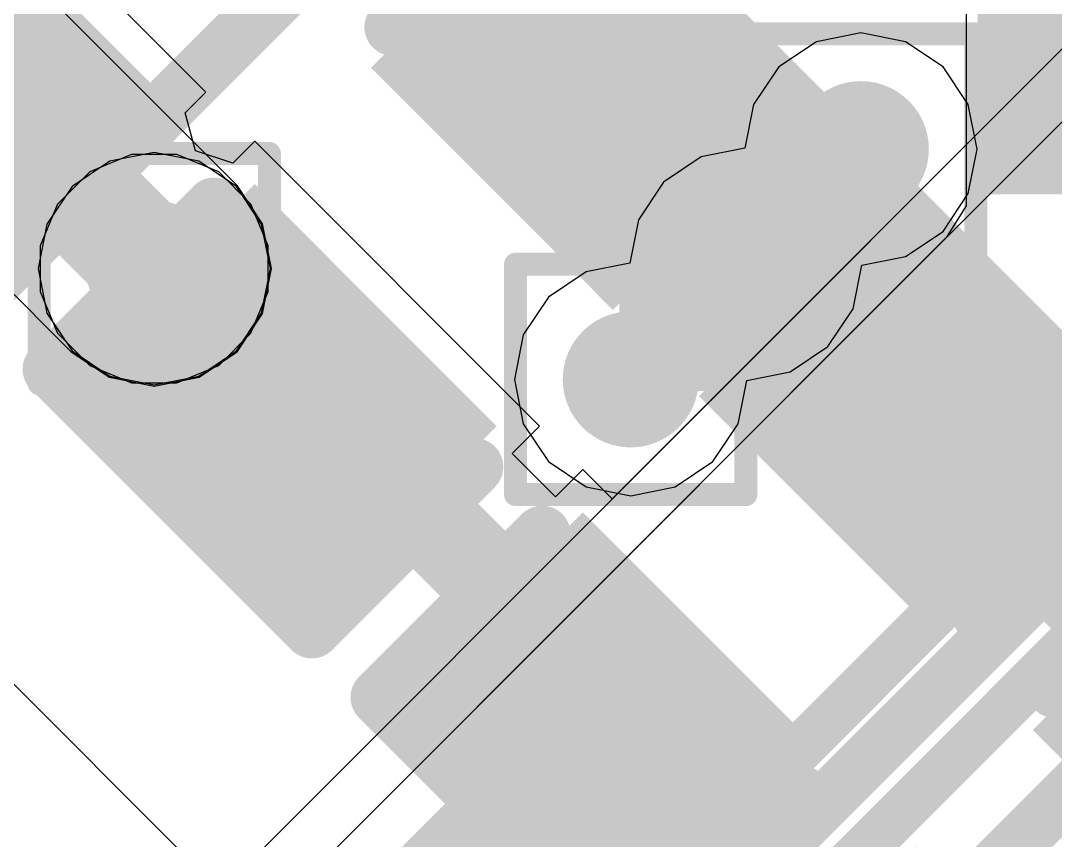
# Model space of a CAD drawing. Header units: inches. Extents: x -6 to 284, y -12 to 154.
# Drawn here: x 59.346 to 61.629, y 15.456 to 17.264 of the extents above; entities that cross this region are included whole.
import ezdxf

# ---------------------------------------------------------------- set-up
doc = ezdxf.new("R2010")
doc.units = ezdxf.units.IN
for name, color, linetype in [('Bottom Layer', 5, 'Continuous'), ('Bottom Overlay', 54, 'Continuous'), ('Bottom Paste', 16, 'Continuous'), ('Bottom Solder', 6, 'Continuous'), ('Drill Drawing', 1, 'Continuous'), ('GND-1', 16, 'Continuous'), ('GND-2', 90, 'Continuous'), ('GND-3', 216, 'Continuous'), ('GND-4', 54, 'Continuous'), ('PWR-1', 156, 'Continuous'), ('PWR-2', 130, 'Continuous'), ('Signal L1', 76, 'Continuous'), ('Signal L2', 6, 'Continuous'), ('Top Layer', 1, 'Continuous'), ('Top Paste', 8, 'Continuous'), ('Top Solder', 216, 'Continuous'), ('Via Holes', 16, 'Continuous')]:
    doc.layers.add(name, color=color, linetype=linetype)

# ---------------------------------------------------------------- blocks, each defined once
blk = doc.blocks.new('R___0402_B_109')
at = {"layer": 'Bottom Layer'}
for points in [[(-0.2413, 0.3175), (-0.2413, -0.3175), (-0.6985, -0.3175), (-0.6985, 0.3175)], [(0.6985, 0.3175), (0.6985, -0.3175), (0.2413, -0.3175), (0.2413, 0.3175)]]:
    blk.add_hatch(color=5, dxfattribs=at).paths.add_polyline_path(points)
at = {"layer": 'Bottom Paste'}
for points in [[(-0.2413, 0.3175), (-0.2413, -0.3175), (-0.6985, -0.3175), (-0.6985, 0.3175)], [(0.6985, 0.3175), (0.6985, -0.3175), (0.2413, -0.3175), (0.2413, 0.3175)]]:
    blk.add_hatch(color=16, dxfattribs=at).paths.add_polyline_path(points)
at = {"layer": 'Bottom Solder'}
for points in [[(-0.1863, 0.3725), (-0.1863, -0.3725), (-0.7535, -0.3725), (-0.7535, 0.3725)], [(0.7535, 0.3725), (0.7535, -0.3725), (0.1863, -0.3725), (0.1863, 0.3725)]]:
    blk.add_hatch(color=6, dxfattribs=at).paths.add_polyline_path(points)
at = {"layer": 'Bottom Overlay'}
for points in [[(-0.7874, 0.4064, 0.127, 0.127, 0), (0.7874, 0.4064, 0.127, 0.127, 0)], [(-0.7874, 0.4064, 0.127, 0.127, 0), (-0.7874, -0.4064, 0.127, 0.127, 0)], [(0.7874, 0.4064, 0.127, 0.127, 0), (0.7874, -0.4064, 0.127, 0.127, 0)], [(-0.8128, 0.4318, 0.00323, 0.00323, 0), (0.8128, 0.4318, 0.00323, 0.00323, 0)], [(-0.7874, -0.4064, 0.127, 0.127, 0), (0.7874, -0.4064, 0.127, 0.127, 0)]]:
    blk.add_lwpolyline(points, format="xyseb", dxfattribs=at)
for points in [[(-0.8192, 0.4064, 0.0635, 0.0635, 1), (-0.7557, 0.4064, 0.0635, 0.0635, 1)], [(-0.8192, 0.4064, 0.0635, 0.0635, 1), (-0.7557, 0.4064, 0.0635, 0.0635, 1)], [(0.7556, 0.4064, 0.0635, 0.0635, 1), (0.8191, 0.4064, 0.0635, 0.0635, 1)], [(0.7556, 0.4064, 0.0635, 0.0635, 1), (0.8191, 0.4064, 0.0635, 0.0635, 1)], [(-0.8136, 0.4318, 0.00161, 0.00161, 1), (-0.812, 0.4318, 0.00161, 0.00161, 1)], [(0.812, 0.4318, 0.00161, 0.00161, 1), (0.8136, 0.4318, 0.00161, 0.00161, 1)], [(-0.8191, -0.4064, 0.0635, 0.0635, 1), (-0.7556, -0.4064, 0.0635, 0.0635, 1)], [(-0.8191, -0.4064, 0.0635, 0.0635, 1), (-0.7556, -0.4064, 0.0635, 0.0635, 1)], [(0.7556, -0.4064, 0.0635, 0.0635, 1), (0.8191, -0.4064, 0.0635, 0.0635, 1)], [(0.7556, -0.4064, 0.0635, 0.0635, 1), (0.8191, -0.4064, 0.0635, 0.0635, 1)]]:
    blk.add_lwpolyline(points, format="xyseb", close=True, dxfattribs=at)
blk = doc.blocks.new('R___0402_B_110')
at = {"layer": 'Bottom Layer'}
for points in [[(-0.2413, 0.3175), (-0.2413, -0.3175), (-0.6985, -0.3175), (-0.6985, 0.3175)], [(0.6985, 0.3175), (0.6985, -0.3175), (0.2413, -0.3175), (0.2413, 0.3175)]]:
    blk.add_hatch(color=5, dxfattribs=at).paths.add_polyline_path(points)
at = {"layer": 'Bottom Paste'}
for points in [[(-0.2413, 0.3175), (-0.2413, -0.3175), (-0.6985, -0.3175), (-0.6985, 0.3175)], [(0.6985, 0.3175), (0.6985, -0.3175), (0.2413, -0.3175), (0.2413, 0.3175)]]:
    blk.add_hatch(color=16, dxfattribs=at).paths.add_polyline_path(points)
at = {"layer": 'Bottom Solder'}
for points in [[(-0.1863, 0.3725), (-0.1863, -0.3725), (-0.7535, -0.3725), (-0.7535, 0.3725)], [(0.7535, 0.3725), (0.7535, -0.3725), (0.1863, -0.3725), (0.1863, 0.3725)]]:
    blk.add_hatch(color=6, dxfattribs=at).paths.add_polyline_path(points)
at = {"layer": 'Bottom Overlay'}
for points in [[(0.7874, 0.4064, 0.127, 0.127, 0), (-0.7874, 0.4064, 0.127, 0.127, 0)], [(-0.7874, -0.4064, 0.127, 0.127, 0), (-0.7874, 0.4064, 0.127, 0.127, 0)], [(0.7874, -0.4064, 0.127, 0.127, 0), (0.7874, 0.4064, 0.127, 0.127, 0)], [(0.8128, 0.4318, 0.00323, 0.00323, 0), (-0.8128, 0.4318, 0.00323, 0.00323, 0)], [(0.7874, -0.4064, 0.127, 0.127, 0), (-0.7874, -0.4064, 0.127, 0.127, 0)]]:
    blk.add_lwpolyline(points, format="xyseb", dxfattribs=at)
for points in [[(-0.8191, 0.4064, 0.0635, 0.0635, 1), (-0.7556, 0.4064, 0.0635, 0.0635, 1)], [(-0.8191, 0.4064, 0.0635, 0.0635, 1), (-0.7556, 0.4064, 0.0635, 0.0635, 1)], [(0.7556, 0.4064, 0.0635, 0.0635, 1), (0.8191, 0.4064, 0.0635, 0.0635, 1)], [(0.7556, 0.4064, 0.0635, 0.0635, 1), (0.8191, 0.4064, 0.0635, 0.0635, 1)], [(-0.8136, 0.4318, 0.00161, 0.00161, 1), (-0.812, 0.4318, 0.00161, 0.00161, 1)], [(0.812, 0.4318, 0.00161, 0.00161, 1), (0.8136, 0.4318, 0.00161, 0.00161, 1)], [(-0.8191, -0.4064, 0.0635, 0.0635, 1), (-0.7556, -0.4064, 0.0635, 0.0635, 1)], [(-0.8191, -0.4064, 0.0635, 0.0635, 1), (-0.7556, -0.4064, 0.0635, 0.0635, 1)], [(0.7556, -0.4064, 0.0635, 0.0635, 1), (0.8191, -0.4064, 0.0635, 0.0635, 1)], [(0.7556, -0.4064, 0.0635, 0.0635, 1), (0.8191, -0.4064, 0.0635, 0.0635, 1)]]:
    blk.add_lwpolyline(points, format="xyseb", close=True, dxfattribs=at)
blk = doc.blocks.new('C___0402_B_111')
at = {"layer": 'Bottom Layer'}
for points in [[(-0.2413, 0.3175), (-0.2413, -0.3175), (-0.6985, -0.3175), (-0.6985, 0.3175)], [(0.6985, 0.3175), (0.6985, -0.3175), (0.2413, -0.3175), (0.2413, 0.3175)]]:
    blk.add_hatch(color=5, dxfattribs=at).paths.add_polyline_path(points)
at = {"layer": 'Bottom Paste'}
for points in [[(-0.2413, 0.3175), (-0.2413, -0.3175), (-0.6985, -0.3175), (-0.6985, 0.3175)], [(0.6985, 0.3175), (0.6985, -0.3175), (0.2413, -0.3175), (0.2413, 0.3175)]]:
    blk.add_hatch(color=16, dxfattribs=at).paths.add_polyline_path(points)
at = {"layer": 'Bottom Solder'}
for points in [[(-0.1813, 0.3775), (-0.1813, -0.3775), (-0.7585, -0.3775), (-0.7585, 0.3775)], [(0.7585, 0.3775), (0.7585, -0.3775), (0.1813, -0.3775), (0.1813, 0.3775)]]:
    blk.add_hatch(color=6, dxfattribs=at).paths.add_polyline_path(points)
at = {"layer": 'Bottom Overlay'}
for points in [[(-0.7874, -0.4064, 0.127, 0.127, 0), (-0.7874, 0.4064, 0.127, 0.127, 0)], [(-0.2794, 0.4064, 0.127, 0.127, 0), (-0.7874, 0.4064, 0.127, 0.127, 0)], [(0.7874, 0.4064, 0.127, 0.127, 0), (0.2794, 0.4064, 0.127, 0.127, 0)], [(0.7874, -0.4064, 0.127, 0.127, 0), (0.7874, 0.4064, 0.127, 0.127, 0)], [(-0.2794, -0.4064, 0.127, 0.127, 0), (-0.7874, -0.4064, 0.127, 0.127, 0)], [(0.7874, -0.4064, 0.127, 0.127, 0), (0.2794, -0.4064, 0.127, 0.127, 0)]]:
    blk.add_lwpolyline(points, format="xyseb", dxfattribs=at)
for points in [[(-0.8191, 0.4064, 0.0635, 0.0635, 1), (-0.7556, 0.4064, 0.0635, 0.0635, 1)], [(-0.8191, 0.4064, 0.0635, 0.0635, 1), (-0.7556, 0.4064, 0.0635, 0.0635, 1)], [(-0.3111, 0.4064, 0.0635, 0.0635, 1), (-0.2477, 0.4064, 0.0635, 0.0635, 1)], [(0.2477, 0.4064, 0.0635, 0.0635, 1), (0.3111, 0.4064, 0.0635, 0.0635, 1)], [(0.7556, 0.4064, 0.0635, 0.0635, 1), (0.8191, 0.4064, 0.0635, 0.0635, 1)], [(0.7556, 0.4064, 0.0635, 0.0635, 1), (0.8191, 0.4064, 0.0635, 0.0635, 1)], [(-0.8191, -0.4064, 0.0635, 0.0635, 1), (-0.7556, -0.4064, 0.0635, 0.0635, 1)], [(-0.8191, -0.4064, 0.0635, 0.0635, 1), (-0.7556, -0.4064, 0.0635, 0.0635, 1)], [(-0.3111, -0.4064, 0.0635, 0.0635, 1), (-0.2477, -0.4064, 0.0635, 0.0635, 1)], [(0.2477, -0.4064, 0.0635, 0.0635, 1), (0.3111, -0.4064, 0.0635, 0.0635, 1)], [(0.7556, -0.4064, 0.0635, 0.0635, 1), (0.8191, -0.4064, 0.0635, 0.0635, 1)], [(0.7556, -0.4064, 0.0635, 0.0635, 1), (0.8191, -0.4064, 0.0635, 0.0635, 1)]]:
    blk.add_lwpolyline(points, format="xyseb", close=True, dxfattribs=at)
blk = doc.blocks.new('C___0402_B_112')
at = {"layer": 'Bottom Layer'}
for points in [[(-0.2413, 0.3175), (-0.2413, -0.3175), (-0.6985, -0.3175), (-0.6985, 0.3175)], [(0.6985, 0.3175), (0.6985, -0.3175), (0.2413, -0.3175), (0.2413, 0.3175)]]:
    blk.add_hatch(color=5, dxfattribs=at).paths.add_polyline_path(points)
at = {"layer": 'Bottom Paste'}
for points in [[(-0.2413, 0.3175), (-0.2413, -0.3175), (-0.6985, -0.3175), (-0.6985, 0.3175)], [(0.6985, 0.3175), (0.6985, -0.3175), (0.2413, -0.3175), (0.2413, 0.3175)]]:
    blk.add_hatch(color=16, dxfattribs=at).paths.add_polyline_path(points)
at = {"layer": 'Bottom Solder'}
for points in [[(-0.1813, 0.3775), (-0.1813, -0.3775), (-0.7585, -0.3775), (-0.7585, 0.3775)], [(0.7585, 0.3775), (0.7585, -0.3775), (0.1813, -0.3775), (0.1813, 0.3775)]]:
    blk.add_hatch(color=6, dxfattribs=at).paths.add_polyline_path(points)
at = {"layer": 'Bottom Overlay'}
for points in [[(-0.7874, -0.4064, 0.127, 0.127, 0), (-0.7874, 0.4064, 0.127, 0.127, 0)], [(-0.2794, 0.4064, 0.127, 0.127, 0), (-0.7874, 0.4064, 0.127, 0.127, 0)], [(0.7874, 0.4064, 0.127, 0.127, 0), (0.2794, 0.4064, 0.127, 0.127, 0)], [(0.7874, -0.4064, 0.127, 0.127, 0), (0.7874, 0.4064, 0.127, 0.127, 0)], [(-0.2794, -0.4064, 0.127, 0.127, 0), (-0.7874, -0.4064, 0.127, 0.127, 0)], [(0.7874, -0.4064, 0.127, 0.127, 0), (0.2794, -0.4064, 0.127, 0.127, 0)]]:
    blk.add_lwpolyline(points, format="xyseb", dxfattribs=at)
for points in [[(-0.8191, 0.4064, 0.0635, 0.0635, 1), (-0.7556, 0.4064, 0.0635, 0.0635, 1)], [(-0.8191, 0.4064, 0.0635, 0.0635, 1), (-0.7556, 0.4064, 0.0635, 0.0635, 1)], [(-0.3111, 0.4064, 0.0635, 0.0635, 1), (-0.2477, 0.4064, 0.0635, 0.0635, 1)], [(0.2477, 0.4064, 0.0635, 0.0635, 1), (0.3111, 0.4064, 0.0635, 0.0635, 1)], [(0.7556, 0.4064, 0.0635, 0.0635, 1), (0.8191, 0.4064, 0.0635, 0.0635, 1)], [(0.7556, 0.4064, 0.0635, 0.0635, 1), (0.8191, 0.4064, 0.0635, 0.0635, 1)], [(-0.8191, -0.4064, 0.0635, 0.0635, 1), (-0.7556, -0.4064, 0.0635, 0.0635, 1)], [(-0.8191, -0.4064, 0.0635, 0.0635, 1), (-0.7556, -0.4064, 0.0635, 0.0635, 1)], [(-0.3111, -0.4064, 0.0635, 0.0635, 1), (-0.2477, -0.4064, 0.0635, 0.0635, 1)], [(0.2477, -0.4064, 0.0635, 0.0635, 1), (0.3111, -0.4064, 0.0635, 0.0635, 1)], [(0.7556, -0.4064, 0.0635, 0.0635, 1), (0.8191, -0.4064, 0.0635, 0.0635, 1)], [(0.7556, -0.4064, 0.0635, 0.0635, 1), (0.8191, -0.4064, 0.0635, 0.0635, 1)]]:
    blk.add_lwpolyline(points, format="xyseb", close=True, dxfattribs=at)
blk = doc.blocks.new('C___0402_B_113')
at = {"layer": 'Bottom Layer'}
for points in [[(-0.2413, 0.3175), (-0.2413, -0.3175), (-0.6985, -0.3175), (-0.6985, 0.3175)], [(0.6985, 0.3175), (0.6985, -0.3175), (0.2413, -0.3175), (0.2413, 0.3175)]]:
    blk.add_hatch(color=5, dxfattribs=at).paths.add_polyline_path(points)
at = {"layer": 'Bottom Paste'}
for points in [[(-0.2413, 0.3175), (-0.2413, -0.3175), (-0.6985, -0.3175), (-0.6985, 0.3175)], [(0.6985, 0.3175), (0.6985, -0.3175), (0.2413, -0.3175), (0.2413, 0.3175)]]:
    blk.add_hatch(color=16, dxfattribs=at).paths.add_polyline_path(points)
at = {"layer": 'Bottom Solder'}
for points in [[(-0.1813, 0.3775), (-0.1813, -0.3775), (-0.7585, -0.3775), (-0.7585, 0.3775)], [(0.7585, 0.3775), (0.7585, -0.3775), (0.1813, -0.3775), (0.1813, 0.3775)]]:
    blk.add_hatch(color=6, dxfattribs=at).paths.add_polyline_path(points)
at = {"layer": 'Bottom Overlay'}
for points in [[(-0.7874, -0.4064, 0.127, 0.127, 0), (-0.7874, 0.4064, 0.127, 0.127, 0)], [(-0.2794, 0.4064, 0.127, 0.127, 0), (-0.7874, 0.4064, 0.127, 0.127, 0)], [(0.7874, 0.4064, 0.127, 0.127, 0), (0.2794, 0.4064, 0.127, 0.127, 0)], [(0.7874, -0.4064, 0.127, 0.127, 0), (0.7874, 0.4064, 0.127, 0.127, 0)], [(-0.2794, -0.4064, 0.127, 0.127, 0), (-0.7874, -0.4064, 0.127, 0.127, 0)], [(0.7874, -0.4064, 0.127, 0.127, 0), (0.2794, -0.4064, 0.127, 0.127, 0)]]:
    blk.add_lwpolyline(points, format="xyseb", dxfattribs=at)
for points in [[(-0.8191, 0.4064, 0.0635, 0.0635, 1), (-0.7556, 0.4064, 0.0635, 0.0635, 1)], [(-0.8191, 0.4064, 0.0635, 0.0635, 1), (-0.7556, 0.4064, 0.0635, 0.0635, 1)], [(-0.3111, 0.4064, 0.0635, 0.0635, 1), (-0.2477, 0.4064, 0.0635, 0.0635, 1)], [(0.2477, 0.4064, 0.0635, 0.0635, 1), (0.3111, 0.4064, 0.0635, 0.0635, 1)], [(0.7556, 0.4064, 0.0635, 0.0635, 1), (0.8191, 0.4064, 0.0635, 0.0635, 1)], [(0.7556, 0.4064, 0.0635, 0.0635, 1), (0.8191, 0.4064, 0.0635, 0.0635, 1)], [(-0.8191, -0.4064, 0.0635, 0.0635, 1), (-0.7556, -0.4064, 0.0635, 0.0635, 1)], [(-0.8191, -0.4064, 0.0635, 0.0635, 1), (-0.7556, -0.4064, 0.0635, 0.0635, 1)], [(-0.3111, -0.4064, 0.0635, 0.0635, 1), (-0.2477, -0.4064, 0.0635, 0.0635, 1)], [(0.2477, -0.4064, 0.0635, 0.0635, 1), (0.3111, -0.4064, 0.0635, 0.0635, 1)], [(0.7556, -0.4064, 0.0635, 0.0635, 1), (0.8191, -0.4064, 0.0635, 0.0635, 1)], [(0.7556, -0.4064, 0.0635, 0.0635, 1), (0.8191, -0.4064, 0.0635, 0.0635, 1)]]:
    blk.add_lwpolyline(points, format="xyseb", close=True, dxfattribs=at)
blk = doc.blocks.new('EVQPUA02K_133')
at = {"layer": 'Top Layer'}
blk.add_hatch(color=1, dxfattribs=at).paths.add_polyline_path([(-1.8, -1.4), (-3.6, -1.4), (-3.6, -0.4001), (-1.8, -0.4001)])
at = {"layer": 'Top Paste'}
blk.add_hatch(color=8, dxfattribs=at).paths.add_polyline_path([(-1.8, -1.4), (-3.6, -1.4), (-3.6, -0.4001), (-1.8, -0.4001)])
at = {"layer": 'Top Solder'}
blk.add_hatch(color=216, dxfattribs=at).paths.add_polyline_path([(-1.6984, -1.5016), (-3.7016, -1.5016), (-3.7016, -0.2985), (-1.6984, -0.2985)])

msp = doc.modelspace()

# ---------------------------------------------------------------- hatches: boundary and pattern name
at = {"layer": 'Bottom Layer'}
h = msp.add_hatch(color=5, dxfattribs=at)
edge = h.paths.add_edge_path()
edge.add_arc((61.2003, 16.9806), 0.15, 0, 360)
h = msp.add_hatch(color=5, dxfattribs=at)
edge = h.paths.add_edge_path()
edge.add_arc((60.9463, 16.7266), 0.15, 0, 360)
h = msp.add_hatch(color=5, dxfattribs=at)
edge = h.paths.add_edge_path()
edge.add_arc((59.6408, 16.7169), 0.15, 0, 360)
h = msp.add_hatch(color=5, dxfattribs=at)
edge = h.paths.add_edge_path()
edge.add_arc((60.6923, 16.4726), 0.15, 0, 360)
at = {"layer": 'GND-1'}
h = msp.add_hatch(color=16, dxfattribs=at)
edge = h.paths.add_edge_path()
edge.add_arc((61.2003, 16.9806), 0.15, 0, 360)
h = msp.add_hatch(color=16, dxfattribs=at)
edge = h.paths.add_edge_path()
edge.add_arc((60.9463, 16.7266), 0.15, 0, 360)
h = msp.add_hatch(color=16, dxfattribs=at)
edge = h.paths.add_edge_path()
edge.add_arc((59.6408, 16.7169), 0.15, 0, 360)
h = msp.add_hatch(color=16, dxfattribs=at)
edge = h.paths.add_edge_path()
edge.add_arc((60.6923, 16.4726), 0.15, 0, 360)
at = {"layer": 'GND-2'}
h = msp.add_hatch(color=90, dxfattribs=at)
edge = h.paths.add_edge_path()
edge.add_arc((61.2003, 16.9806), 0.15, 0, 360)
h = msp.add_hatch(color=90, dxfattribs=at)
edge = h.paths.add_edge_path()
edge.add_arc((60.9463, 16.7266), 0.15, 0, 360)
h = msp.add_hatch(color=90, dxfattribs=at)
edge = h.paths.add_edge_path()
edge.add_arc((59.6408, 16.7169), 0.15, 0, 360)
h = msp.add_hatch(color=90, dxfattribs=at)
edge = h.paths.add_edge_path()
edge.add_arc((60.6923, 16.4726), 0.15, 0, 360)
at = {"layer": 'GND-3'}
h = msp.add_hatch(color=216, dxfattribs=at)
edge = h.paths.add_edge_path()
edge.add_arc((61.2003, 16.9806), 0.15, 0, 360)
h = msp.add_hatch(color=216, dxfattribs=at)
edge = h.paths.add_edge_path()
edge.add_arc((60.9463, 16.7266), 0.15, 0, 360)
h = msp.add_hatch(color=216, dxfattribs=at)
edge = h.paths.add_edge_path()
edge.add_arc((59.6408, 16.7169), 0.15, 0, 360)
h = msp.add_hatch(color=216, dxfattribs=at)
edge = h.paths.add_edge_path()
edge.add_arc((60.6923, 16.4726), 0.15, 0, 360)
at = {"layer": 'GND-4'}
h = msp.add_hatch(color=54, dxfattribs=at)
edge = h.paths.add_edge_path()
edge.add_arc((61.2003, 16.9806), 0.15, 0, 360)
h = msp.add_hatch(color=54, dxfattribs=at)
edge = h.paths.add_edge_path()
edge.add_arc((60.9463, 16.7266), 0.15, 0, 360)
h = msp.add_hatch(color=54, dxfattribs=at)
edge = h.paths.add_edge_path()
edge.add_arc((59.6408, 16.7169), 0.15, 0, 360)
h = msp.add_hatch(color=54, dxfattribs=at)
edge = h.paths.add_edge_path()
edge.add_arc((60.6923, 16.4726), 0.15, 0, 360)
at = {"layer": 'PWR-1'}
h = msp.add_hatch(color=156, dxfattribs=at)
edge = h.paths.add_edge_path()
edge.add_arc((61.2003, 16.9806), 0.15, 0, 360)
h = msp.add_hatch(color=156, dxfattribs=at)
edge = h.paths.add_edge_path()
edge.add_arc((60.9463, 16.7266), 0.15, 0, 360)
h = msp.add_hatch(color=156, dxfattribs=at)
edge = h.paths.add_edge_path()
edge.add_arc((59.6408, 16.7169), 0.15, 0, 360)
h = msp.add_hatch(color=156, dxfattribs=at)
edge = h.paths.add_edge_path()
edge.add_arc((60.6923, 16.4726), 0.15, 0, 360)
at = {"layer": 'PWR-2'}
h = msp.add_hatch(color=130, dxfattribs=at)
edge = h.paths.add_edge_path()
edge.add_arc((61.2003, 16.9806), 0.15, 0, 360)
h = msp.add_hatch(color=130, dxfattribs=at)
edge = h.paths.add_edge_path()
edge.add_arc((60.9463, 16.7266), 0.15, 0, 360)
h = msp.add_hatch(color=130, dxfattribs=at)
edge = h.paths.add_edge_path()
edge.add_arc((59.6408, 16.7169), 0.15, 0, 360)
h = msp.add_hatch(color=130, dxfattribs=at)
edge = h.paths.add_edge_path()
edge.add_arc((60.6923, 16.4726), 0.15, 0, 360)
at = {"layer": 'Signal L1'}
h = msp.add_hatch(color=76, dxfattribs=at)
edge = h.paths.add_edge_path()
edge.add_arc((61.2003, 16.9806), 0.15, 0, 360)
h = msp.add_hatch(color=76, dxfattribs=at)
edge = h.paths.add_edge_path()
edge.add_arc((60.9463, 16.7266), 0.15, 0, 360)
h = msp.add_hatch(color=76, dxfattribs=at)
edge = h.paths.add_edge_path()
edge.add_arc((59.6408, 16.7169), 0.15, 0, 360)
h = msp.add_hatch(color=76, dxfattribs=at)
edge = h.paths.add_edge_path()
edge.add_arc((60.6923, 16.4726), 0.15, 0, 360)
at = {"layer": 'Signal L2'}
h = msp.add_hatch(color=6, dxfattribs=at)
edge = h.paths.add_edge_path()
edge.add_arc((61.2003, 16.9806), 0.15, 0, 360)
h = msp.add_hatch(color=6, dxfattribs=at)
edge = h.paths.add_edge_path()
edge.add_arc((60.9463, 16.7266), 0.15, 0, 360)
h = msp.add_hatch(color=6, dxfattribs=at)
edge = h.paths.add_edge_path()
edge.add_arc((59.6408, 16.7169), 0.15, 0, 360)
h = msp.add_hatch(color=6, dxfattribs=at)
edge = h.paths.add_edge_path()
edge.add_arc((60.6923, 16.4726), 0.15, 0, 360)
at = {"layer": 'Top Layer'}
h = msp.add_hatch(color=1, dxfattribs=at)
edge = h.paths.add_edge_path()
edge.add_arc((61.2003, 16.9806), 0.15, 0, 360)
h = msp.add_hatch(color=1, dxfattribs=at)
edge = h.paths.add_edge_path()
edge.add_arc((60.9463, 16.7266), 0.15, 0, 360)
h = msp.add_hatch(color=1, dxfattribs=at)
edge = h.paths.add_edge_path()
edge.add_arc((59.6408, 16.7169), 0.15, 0, 360)
h = msp.add_hatch(color=1, dxfattribs=at)
edge = h.paths.add_edge_path()
edge.add_arc((60.6923, 16.4726), 0.15, 0, 360)
at = {"layer": 'Via Holes'}
h = msp.add_hatch(color=7, dxfattribs=at)
edge = h.paths.add_edge_path()
edge.add_arc((61.2003, 16.9806), 0.075, 0, 360)
h = msp.add_hatch(color=7, dxfattribs=at)
edge = h.paths.add_edge_path()
edge.add_arc((59.6408, 16.7169), 0.075, 0, 360)
h = msp.add_hatch(color=7, dxfattribs=at)
edge = h.paths.add_edge_path()
edge.add_arc((60.9463, 16.7266), 0.075, 0, 360)
h = msp.add_hatch(color=7, dxfattribs=at)
edge = h.paths.add_edge_path()
edge.add_arc((60.6923, 16.4726), 0.075, 0, 360)

# ---------------------------------------------------------------- linework, layer by layer
at = {"layer": 'Bottom Layer'}
for p, q in [((62.2973, 17.8546), (58.7713, 14.3287)), ((62.2973, 17.8546), (60.6517, 16.209)), ((59.7548, 17.1061), (59.1262, 17.7347)), ((59.7093, 17.0606), (59.7548, 17.1061)), ((59.7317, 16.9765), (59.7093, 17.0606)), ((59.8627, 16.9982), (59.8143, 16.9498)), ((60.4913, 16.3696), (59.8627, 16.9982)), ((59.8143, 16.9498), (59.7317, 16.9765)), ((60.4309, 16.3091), (60.4913, 16.3696)), ((60.5261, 16.2139), (60.4309, 16.3091)), ((60.5864, 16.2742), (60.5261, 16.2139)), ((60.6517, 16.209), (60.5864, 16.2742))]:
    msp.add_line(p, q, dxfattribs=at)
for points in [[(60.6021, 17.0707, 0.2032, 0.2032, 0), (60.9463, 16.7266, 0.2032, 0.2032, 0)], [(60.9463, 16.7266, 0.2032, 0.2032, 0), (61.2003, 16.9806, 0.2032, 0.2032, 0)], [(59.6408, 16.7169, 0.254, 0.254, 0), (59.641, 16.7169, 0.254, 0.254, 0)], [(59.641, 16.7169, 0.254, 0.254, 0), (59.8992, 16.4586, 0.254, 0.254, 0)], [(60.6923, 16.4726, 0.2032, 0.2032, 0), (60.9463, 16.7266, 0.2032, 0.2032, 0)], [(60.9463, 16.7266, 0.2032, 0.2032, 0), (60.9533, 16.7266, 0.2032, 0.2032, 0)], [(60.9533, 16.7266, 0.2032, 0.2032, 0), (61.3068, 16.373, 0.2032, 0.2032, 0)], [(59.8992, 16.4586, 0.254, 0.254, 0), (59.9518, 16.4586, 0.254, 0.254, 0)], [(59.9518, 16.4586, 0.2032, 0.2032, 0), (60.6503, 15.7601, 0.2032, 0.2032, 0)], [(61.3068, 16.373, 0.2032, 0.2032, 0), (61.3138, 16.373, 0.2032, 0.2032, 0)], [(61.3138, 16.373, 0.2032, 0.2032, 0), (62.0504, 15.6365, 0.2032, 0.2032, 0)], [(60.2424, 15.3523, 0.2032, 0.2032, 0), (60.6503, 15.7601, 0.2032, 0.2032, 0)]]:
    msp.add_lwpolyline(points, format="xyseb", dxfattribs=at)
for points in [[(60.5513, 17.0707, 0.1016, 0.1016, 1), (60.6529, 17.0707, 0.1016, 0.1016, 1)], [(61.1495, 16.9806, 0.1016, 0.1016, 1), (61.2511, 16.9806, 0.1016, 0.1016, 1)], [(59.5773, 16.7169, 0.127, 0.127, 1), (59.7043, 16.7169, 0.127, 0.127, 1)], [(59.5775, 16.7169, 0.127, 0.127, 1), (59.7045, 16.7169, 0.127, 0.127, 1)], [(59.5775, 16.7169, 0.127, 0.127, 1), (59.7045, 16.7169, 0.127, 0.127, 1)], [(60.8955, 16.7266, 0.1016, 0.1016, 1), (60.9971, 16.7266, 0.1016, 0.1016, 1)], [(60.8955, 16.7266, 0.1016, 0.1016, 1), (60.9971, 16.7266, 0.1016, 0.1016, 1)], [(60.8955, 16.7266, 0.1016, 0.1016, 1), (60.9971, 16.7266, 0.1016, 0.1016, 1)], [(60.8955, 16.7266, 0.1016, 0.1016, 1), (60.9971, 16.7266, 0.1016, 0.1016, 1)], [(60.9025, 16.7266, 0.1016, 0.1016, 1), (61.0041, 16.7266, 0.1016, 0.1016, 1)], [(60.9025, 16.7266, 0.1016, 0.1016, 1), (61.0041, 16.7266, 0.1016, 0.1016, 1)], [(59.8357, 16.4586, 0.127, 0.127, 1), (59.9627, 16.4586, 0.127, 0.127, 1)], [(59.8357, 16.4586, 0.127, 0.127, 1), (59.9627, 16.4586, 0.127, 0.127, 1)], [(59.8883, 16.4586, 0.127, 0.127, 1), (60.0153, 16.4586, 0.127, 0.127, 1)], [(59.901, 16.4586, 0.1016, 0.1016, 1), (60.0026, 16.4586, 0.1016, 0.1016, 1)], [(60.6415, 16.4726, 0.1016, 0.1016, 1), (60.7431, 16.4726, 0.1016, 0.1016, 1)], [(61.256, 16.373, 0.1016, 0.1016, 1), (61.3576, 16.373, 0.1016, 0.1016, 1)], [(61.256, 16.373, 0.1016, 0.1016, 1), (61.3576, 16.373, 0.1016, 0.1016, 1)], [(61.263, 16.373, 0.1016, 0.1016, 1), (61.3646, 16.373, 0.1016, 0.1016, 1)], [(61.263, 16.373, 0.1016, 0.1016, 1), (61.3646, 16.373, 0.1016, 0.1016, 1)], [(60.5995, 15.7601, 0.1016, 0.1016, 1), (60.7011, 15.7601, 0.1016, 0.1016, 1)], [(60.5995, 15.7601, 0.1016, 0.1016, 1), (60.7011, 15.7601, 0.1016, 0.1016, 1)]]:
    msp.add_lwpolyline(points, format="xyseb", close=True, dxfattribs=at)
at = {"layer": 'Drill Drawing'}
for points in [[(60.9463, 17.2346, 0.0508, 0.0508, 0), (61.4543, 17.2346, 0.0508, 0.0508, 0)], [(60.9463, 16.7266, 0.0508, 0.0508, 0), (60.9463, 17.2346, 0.0508, 0.0508, 0)], [(61.4543, 16.7266, 0.0508, 0.0508, 0), (61.4543, 17.2346, 0.0508, 0.0508, 0)], [(59.3868, 16.9709, 0.0508, 0.0508, 0), (59.8948, 16.9709, 0.0508, 0.0508, 0)], [(59.3868, 16.4629, 0.0508, 0.0508, 0), (59.3868, 16.9709, 0.0508, 0.0508, 0)], [(59.8948, 16.4629, 0.0508, 0.0508, 0), (59.8948, 16.9709, 0.0508, 0.0508, 0)], [(60.6923, 16.9806, 0.0508, 0.0508, 0), (61.2003, 16.9806, 0.0508, 0.0508, 0)], [(60.6923, 16.4726, 0.0508, 0.0508, 0), (60.6923, 16.9806, 0.0508, 0.0508, 0)], [(61.2003, 16.4726, 0.0508, 0.0508, 0), (61.2003, 16.9806, 0.0508, 0.0508, 0)], [(60.4383, 16.7266, 0.0508, 0.0508, 0), (60.9463, 16.7266, 0.0508, 0.0508, 0)], [(60.4383, 16.2186, 0.0508, 0.0508, 0), (60.4383, 16.7266, 0.0508, 0.0508, 0)], [(60.9463, 16.2186, 0.0508, 0.0508, 0), (60.9463, 16.7266, 0.0508, 0.0508, 0)], [(60.9463, 16.7266, 0.0508, 0.0508, 0), (61.4543, 16.7266, 0.0508, 0.0508, 0)], [(59.3868, 16.4629, 0.0508, 0.0508, 0), (59.8948, 16.4629, 0.0508, 0.0508, 0)], [(60.6923, 16.4726, 0.0508, 0.0508, 0), (61.2003, 16.4726, 0.0508, 0.0508, 0)], [(60.4383, 16.2186, 0.0508, 0.0508, 0), (60.9463, 16.2186, 0.0508, 0.0508, 0)]]:
    msp.add_lwpolyline(points, format="xyseb", dxfattribs=at)
for points in [[(60.9336, 17.2346, 0.0254, 0.0254, 1), (60.959, 17.2346, 0.0254, 0.0254, 1)], [(60.9336, 17.2346, 0.0254, 0.0254, 1), (60.959, 17.2346, 0.0254, 0.0254, 1)], [(61.4416, 17.2346, 0.0254, 0.0254, 1), (61.467, 17.2346, 0.0254, 0.0254, 1)], [(61.4416, 17.2346, 0.0254, 0.0254, 1), (61.467, 17.2346, 0.0254, 0.0254, 1)], [(59.3741, 16.9709, 0.0254, 0.0254, 1), (59.3995, 16.9709, 0.0254, 0.0254, 1)], [(59.3741, 16.9709, 0.0254, 0.0254, 1), (59.3995, 16.9709, 0.0254, 0.0254, 1)], [(59.8821, 16.9709, 0.0254, 0.0254, 1), (59.9075, 16.9709, 0.0254, 0.0254, 1)], [(59.8821, 16.9709, 0.0254, 0.0254, 1), (59.9075, 16.9709, 0.0254, 0.0254, 1)], [(60.6796, 16.9806, 0.0254, 0.0254, 1), (60.705, 16.9806, 0.0254, 0.0254, 1)], [(60.6796, 16.9806, 0.0254, 0.0254, 1), (60.705, 16.9806, 0.0254, 0.0254, 1)], [(61.1876, 16.9806, 0.0254, 0.0254, 1), (61.213, 16.9806, 0.0254, 0.0254, 1)], [(61.1876, 16.9806, 0.0254, 0.0254, 1), (61.213, 16.9806, 0.0254, 0.0254, 1)], [(60.4256, 16.7266, 0.0254, 0.0254, 1), (60.451, 16.7266, 0.0254, 0.0254, 1)], [(60.4256, 16.7266, 0.0254, 0.0254, 1), (60.451, 16.7266, 0.0254, 0.0254, 1)], [(60.9336, 16.7266, 0.0254, 0.0254, 1), (60.959, 16.7266, 0.0254, 0.0254, 1)], [(60.9336, 16.7266, 0.0254, 0.0254, 1), (60.959, 16.7266, 0.0254, 0.0254, 1)], [(60.9336, 16.7266, 0.0254, 0.0254, 1), (60.959, 16.7266, 0.0254, 0.0254, 1)], [(60.9336, 16.7266, 0.0254, 0.0254, 1), (60.959, 16.7266, 0.0254, 0.0254, 1)], [(61.4416, 16.7266, 0.0254, 0.0254, 1), (61.467, 16.7266, 0.0254, 0.0254, 1)], [(61.4416, 16.7266, 0.0254, 0.0254, 1), (61.467, 16.7266, 0.0254, 0.0254, 1)], [(59.3741, 16.4629, 0.0254, 0.0254, 1), (59.3995, 16.4629, 0.0254, 0.0254, 1)], [(59.3741, 16.4629, 0.0254, 0.0254, 1), (59.3995, 16.4629, 0.0254, 0.0254, 1)], [(59.8821, 16.4629, 0.0254, 0.0254, 1), (59.9075, 16.4629, 0.0254, 0.0254, 1)], [(59.8821, 16.4629, 0.0254, 0.0254, 1), (59.9075, 16.4629, 0.0254, 0.0254, 1)], [(60.6796, 16.4726, 0.0254, 0.0254, 1), (60.705, 16.4726, 0.0254, 0.0254, 1)], [(60.6796, 16.4726, 0.0254, 0.0254, 1), (60.705, 16.4726, 0.0254, 0.0254, 1)], [(61.1876, 16.4726, 0.0254, 0.0254, 1), (61.213, 16.4726, 0.0254, 0.0254, 1)], [(61.1876, 16.4726, 0.0254, 0.0254, 1), (61.213, 16.4726, 0.0254, 0.0254, 1)], [(60.4256, 16.2186, 0.0254, 0.0254, 1), (60.451, 16.2186, 0.0254, 0.0254, 1)], [(60.4256, 16.2186, 0.0254, 0.0254, 1), (60.451, 16.2186, 0.0254, 0.0254, 1)], [(60.9336, 16.2186, 0.0254, 0.0254, 1), (60.959, 16.2186, 0.0254, 0.0254, 1)], [(60.9336, 16.2186, 0.0254, 0.0254, 1), (60.959, 16.2186, 0.0254, 0.0254, 1)]]:
    msp.add_lwpolyline(points, format="xyseb", close=True, dxfattribs=at)
at = {"layer": 'GND-1'}
for p, q in [((59.5907, 16.9685), (59.4983, 16.9302)), ((59.6908, 16.9685), (59.5907, 16.9685)), ((59.7833, 16.9302), (59.6908, 16.9685)), ((59.4983, 16.9302), (59.4275, 16.8594)), ((59.8541, 16.8594), (59.7833, 16.9302)), ((59.4275, 16.8594), (59.3892, 16.7669)), ((59.8924, 16.7669), (59.8541, 16.8594)), ((59.3892, 16.7669), (59.3892, 16.6668)), ((59.8924, 16.6668), (59.8924, 16.7669)), ((59.3892, 16.6668), (59.4275, 16.5743)), ((59.8541, 16.5743), (59.8924, 16.6668)), ((59.4275, 16.5743), (59.4983, 16.5036)), ((59.7833, 16.5036), (59.8541, 16.5743)), ((59.4983, 16.5036), (59.5907, 16.4653)), ((59.6908, 16.4653), (59.7833, 16.5036)), ((59.5907, 16.4653), (59.6908, 16.4653))]:
    msp.add_line(p, q, dxfattribs=at)
at = {"layer": 'GND-2'}
for p, q in [((59.5907, 16.9685), (59.4983, 16.9302)), ((59.6908, 16.9685), (59.5907, 16.9685)), ((59.7833, 16.9302), (59.6908, 16.9685)), ((59.4983, 16.9302), (59.4275, 16.8594)), ((59.8541, 16.8594), (59.7833, 16.9302)), ((59.4275, 16.8594), (59.3892, 16.7669)), ((59.8924, 16.7669), (59.8541, 16.8594)), ((59.3892, 16.7669), (59.3892, 16.6668)), ((59.8924, 16.6668), (59.8924, 16.7669)), ((59.3892, 16.6668), (59.4275, 16.5743)), ((59.8541, 16.5743), (59.8924, 16.6668)), ((59.4275, 16.5743), (59.4983, 16.5036)), ((59.7833, 16.5036), (59.8541, 16.5743)), ((59.4983, 16.5036), (59.5907, 16.4653)), ((59.6908, 16.4653), (59.7833, 16.5036)), ((59.5907, 16.4653), (59.6908, 16.4653))]:
    msp.add_line(p, q, dxfattribs=at)
at = {"layer": 'GND-3'}
for p, q in [((59.5907, 16.9685), (59.4983, 16.9302)), ((59.6908, 16.9685), (59.5907, 16.9685)), ((59.7833, 16.9302), (59.6908, 16.9685)), ((59.4983, 16.9302), (59.4275, 16.8594)), ((59.8541, 16.8594), (59.7833, 16.9302)), ((59.4275, 16.8594), (59.3892, 16.7669)), ((59.8924, 16.7669), (59.8541, 16.8594)), ((59.3892, 16.7669), (59.3892, 16.6668)), ((59.8924, 16.6668), (59.8924, 16.7669)), ((59.3892, 16.6668), (59.4275, 16.5743)), ((59.8541, 16.5743), (59.8924, 16.6668)), ((59.4275, 16.5743), (59.4983, 16.5036)), ((59.7833, 16.5036), (59.8541, 16.5743)), ((59.4983, 16.5036), (59.5907, 16.4653)), ((59.6908, 16.4653), (59.7833, 16.5036)), ((59.5907, 16.4653), (59.6908, 16.4653))]:
    msp.add_line(p, q, dxfattribs=at)
at = {"layer": 'GND-4'}
for p, q in [((59.5907, 16.9685), (59.4983, 16.9302)), ((59.6908, 16.9685), (59.5907, 16.9685)), ((59.7833, 16.9302), (59.6908, 16.9685)), ((59.4983, 16.9302), (59.4275, 16.8594)), ((59.8541, 16.8594), (59.7833, 16.9302)), ((59.4275, 16.8594), (59.3892, 16.7669)), ((59.8924, 16.7669), (59.8541, 16.8594)), ((59.3892, 16.7669), (59.3892, 16.6668)), ((59.8924, 16.6668), (59.8924, 16.7669)), ((59.3892, 16.6668), (59.4275, 16.5743)), ((59.8541, 16.5743), (59.8924, 16.6668)), ((59.4275, 16.5743), (59.4983, 16.5036)), ((59.7833, 16.5036), (59.8541, 16.5743)), ((59.4983, 16.5036), (59.5907, 16.4653)), ((59.6908, 16.4653), (59.7833, 16.5036)), ((59.5907, 16.4653), (59.6908, 16.4653))]:
    msp.add_line(p, q, dxfattribs=at)
at = {"layer": 'PWR-1'}
for p, q in [((59.8239, 16.9), (58.5222, 18.2017)), ((57.967, 18.0244), (59.4577, 16.5337)), ((61.1021, 17.2176), (61.0189, 17.162)), ((61.2003, 17.2371), (61.1021, 17.2176)), ((61.2984, 17.2176), (61.2003, 17.2371)), ((61.3817, 17.162), (61.2984, 17.2176)), ((61.0189, 17.162), (60.9633, 17.0787)), ((61.4373, 17.0787), (61.3817, 17.162)), ((60.9633, 17.0787), (60.9441, 16.9827)), ((61.4568, 16.9806), (61.4373, 17.0787)), ((60.9441, 16.9827), (60.8481, 16.9636)), ((61.4373, 16.8824), (61.4568, 16.9806)), ((60.8481, 16.9636), (60.7649, 16.908)), ((59.88, 16.816), (59.8239, 16.9)), ((60.7649, 16.908), (60.7093, 16.8247)), ((61.3817, 16.7992), (61.4373, 16.8824)), ((59.8998, 16.7169), (59.88, 16.816)), ((60.7093, 16.8247), (60.6901, 16.7287)), ((61.2984, 16.7436), (61.3817, 16.7992)), ((61.2024, 16.7245), (61.2984, 16.7436)), ((59.88, 16.6178), (59.8998, 16.7169)), ((60.6901, 16.7287), (60.5941, 16.7096)), ((61.1833, 16.6284), (61.2024, 16.7245)), ((60.5941, 16.7096), (60.5109, 16.654)), ((60.5109, 16.654), (60.4553, 16.5707)), ((61.1277, 16.5452), (61.1833, 16.6284)), ((59.8239, 16.5337), (59.88, 16.6178)), ((60.4553, 16.5707), (60.4357, 16.4726)), ((59.4577, 16.5337), (59.5417, 16.4776)), ((59.7399, 16.4776), (59.8239, 16.5337)), ((61.0444, 16.4896), (61.1277, 16.5452)), ((60.9484, 16.4705), (61.0444, 16.4896)), ((59.5417, 16.4776), (59.6408, 16.4579)), ((59.6408, 16.4579), (59.7399, 16.4776)), ((60.4357, 16.4726), (60.4553, 16.3744)), ((60.9293, 16.3744), (60.9484, 16.4705)), ((60.4553, 16.3744), (60.5109, 16.2912)), ((60.8737, 16.2912), (60.9293, 16.3744)), ((60.5109, 16.2912), (60.5941, 16.2356)), ((60.7904, 16.2356), (60.8737, 16.2912)), ((60.5941, 16.2356), (60.6923, 16.216)), ((60.6923, 16.216), (60.7904, 16.2356))]:
    msp.add_line(p, q, dxfattribs=at)
msp.add_lwpolyline([(58.0724, 18.2852, 0.254, 0.254, 0), (59.6408, 16.7169, 0.254, 0.254, 0)], format="xyseb", dxfattribs=at)
msp.add_lwpolyline([(59.5773, 16.7169, 0.127, 0.127, 1), (59.7043, 16.7169, 0.127, 0.127, 1)], format="xyseb", close=True, dxfattribs=at)
at = {"layer": 'PWR-2'}
for p, q in [((61.1021, 17.2176), (61.0189, 17.162)), ((61.2003, 17.2371), (61.1021, 17.2176)), ((61.2984, 17.2176), (61.2003, 17.2371)), ((61.3817, 17.162), (61.2984, 17.2176)), ((61.0189, 17.162), (60.9633, 17.0787)), ((61.4373, 17.0787), (61.3817, 17.162)), ((60.9633, 17.0787), (60.9441, 16.9827)), ((61.4568, 16.9806), (61.4373, 17.0787)), ((59.6408, 16.9734), (59.5426, 16.9539)), ((59.7389, 16.9539), (59.6408, 16.9734)), ((60.9441, 16.9827), (60.8481, 16.9636)), ((61.4373, 16.8824), (61.4568, 16.9806)), ((59.5426, 16.9539), (59.4594, 16.8983)), ((59.8222, 16.8983), (59.7389, 16.9539)), ((60.8481, 16.9636), (60.7649, 16.908)), ((59.4594, 16.8983), (59.4038, 16.815)), ((59.8778, 16.815), (59.8222, 16.8983)), ((60.7649, 16.908), (60.7093, 16.8247)), ((61.3817, 16.7992), (61.4373, 16.8824)), ((59.4038, 16.815), (59.3842, 16.7169)), ((59.8973, 16.7169), (59.8778, 16.815)), ((60.7093, 16.8247), (60.6901, 16.7287)), ((61.2984, 16.7436), (61.3817, 16.7992)), ((61.2024, 16.7245), (61.2984, 16.7436)), ((59.3842, 16.7169), (59.4038, 16.6187)), ((59.8778, 16.6187), (59.8973, 16.7169)), ((60.6901, 16.7287), (60.5941, 16.7096)), ((61.1833, 16.6284), (61.2024, 16.7245)), ((60.5941, 16.7096), (60.5109, 16.654)), ((60.5109, 16.654), (60.4553, 16.5707)), ((61.1277, 16.5452), (61.1833, 16.6284)), ((59.4038, 16.6187), (59.4594, 16.5355)), ((59.8222, 16.5355), (59.8778, 16.6187)), ((60.4553, 16.5707), (60.4357, 16.4726)), ((59.4594, 16.5355), (59.5426, 16.4799)), ((59.7389, 16.4799), (59.8222, 16.5355)), ((61.0444, 16.4896), (61.1277, 16.5452)), ((60.9484, 16.4705), (61.0444, 16.4896)), ((59.5426, 16.4799), (59.6408, 16.4603)), ((59.6408, 16.4603), (59.7389, 16.4799)), ((60.4357, 16.4726), (60.4553, 16.3744)), ((60.9293, 16.3744), (60.9484, 16.4705)), ((60.4553, 16.3744), (60.5109, 16.2912)), ((60.8737, 16.2912), (60.9293, 16.3744)), ((60.5109, 16.2912), (60.5941, 16.2356)), ((60.7904, 16.2356), (60.8737, 16.2912)), ((60.5941, 16.2356), (60.6923, 16.216)), ((60.6923, 16.216), (60.7904, 16.2356))]:
    msp.add_line(p, q, dxfattribs=at)
at = {"layer": 'Signal L2'}
for points in [[(58.5233, 12.942, 0.1194, 0.1194, 0), (62.6844, 17.1031, 0.1194, 0.1194, 0)], [(60.6447, 14.548, 0.1194, 0.1194, 0), (62.7625, 16.6659, 0.1194, 0.1194, 0)]]:
    msp.add_lwpolyline(points, format="xyseb", dxfattribs=at)
at = {"layer": 'Top Layer'}
for p, q in [((56.2413, 18.8896), (66.3923, 8.7386)), ((59.867, 15.2639), (56.2413, 18.8896)), ((61.433, 18.1096), (61.433, 16.8556)), ((62.6874, 18.0842), (58.4769, 13.8737)), ((59.5907, 16.9685), (59.4983, 16.9302)), ((59.6908, 16.9685), (59.5907, 16.9685)), ((59.7833, 16.9302), (59.6908, 16.9685)), ((59.4983, 16.9302), (59.4275, 16.8594)), ((59.8541, 16.8594), (59.7833, 16.9302)), ((59.4275, 16.8594), (59.3892, 16.7669)), ((59.8924, 16.7669), (59.8541, 16.8594)), ((61.433, 16.8556), (61.3893, 16.7861)), ((61.433, 16.8556), (61.433, 16.8556)), ((61.433, 16.8556), (61.433, 16.8556)), ((61.3893, 16.7861), (59.867, 15.2639)), ((59.3892, 16.7669), (59.3892, 16.6668)), ((59.8924, 16.6668), (59.8924, 16.7669)), ((59.3892, 16.6668), (59.4275, 16.5743)), ((59.8541, 16.5743), (59.8924, 16.6668)), ((59.4275, 16.5743), (59.4983, 16.5036)), ((59.7833, 16.5036), (59.8541, 16.5743)), ((59.4983, 16.5036), (59.5907, 16.4653)), ((59.6908, 16.4653), (59.7833, 16.5036)), ((59.5907, 16.4653), (59.6908, 16.4653))]:
    msp.add_line(p, q, dxfattribs=at)
for points in [[(61.5773, 16.1694, 0.1041, 0.1041, -0.199045), (62.2495, 16.4481, 0.1041, 0.1041, 0)], [(59.4219, 14.014, 0.1041, 0.1041, 0), (61.5773, 16.1694, 0.1041, 0.1041, 0)], [(60.6676, 14.897, 0.1041, 0.1041, 0), (61.7579, 15.9872, 0.1041, 0.1041, 0)]]:
    msp.add_lwpolyline(points, format="xyseb", dxfattribs=at)
msp.add_lwpolyline([(61.5512, 16.1694, 0.0521, 0.0521, 1), (61.6033, 16.1694, 0.0521, 0.0521, 1)], format="xyseb", close=True, dxfattribs=at)
msp.add_lwpolyline([(61.5512, 16.1694, 0.0521, 0.0521, 1), (61.6033, 16.1694, 0.0521, 0.0521, 1)], format="xyseb", close=True, dxfattribs=at)

# ---------------------------------------------------------------- block references
msp.add_blockref('EVQPUA02K_133', (65.16, 18.3827))
for name, p, rotation in [('R___0402_B_109', (59.5213, 17.5013), 45), ('C___0402_B_111', (60.2578, 16.7647), 225), ('C___0402_B_112', (60.9816, 16.0407), 225), ('C___0402_B_113', (61.7183, 15.3042), 225), ('R___0402_B_110', (62.4422, 14.5825), 225)]:
    msp.add_blockref(name, p, dxfattribs=dict(rotation=rotation))

doc.saveas('drawing.dxf')
